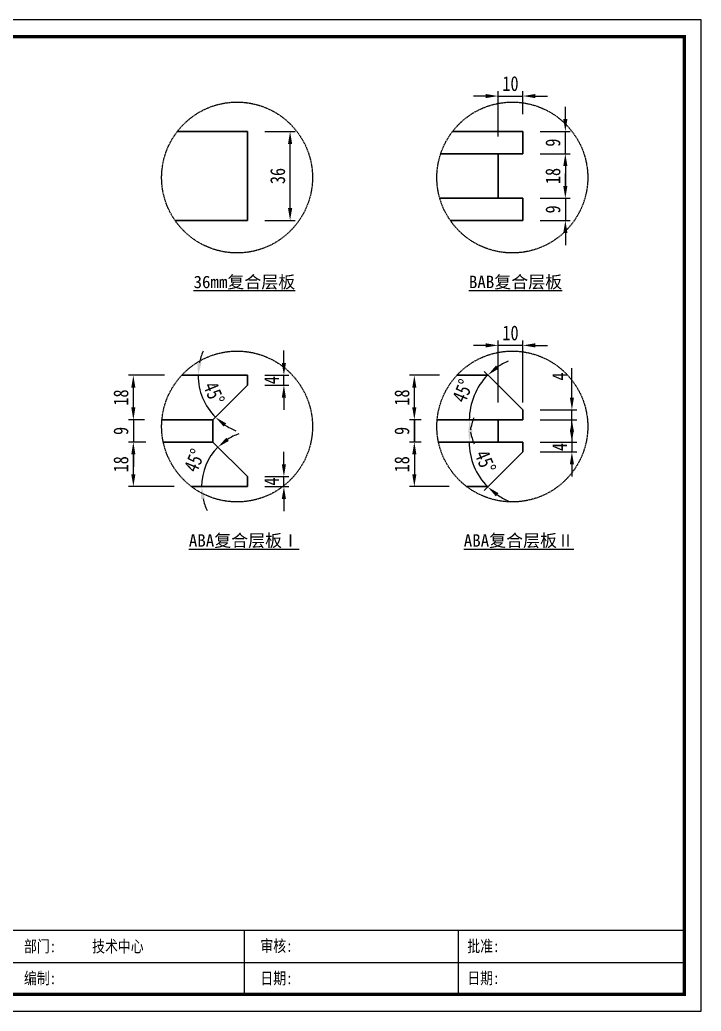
# Model space of a CAD drawing. Header units: millimetres. Extents: x 0 to 1097966, y -63096 to 223085.
# Drawn here: x 338843.6 to 339119.2, y -56453.1 to -56052.1 of the extents above; entities that cross this region are included whole.
import ezdxf

# ---------------------------------------------------------------- set-up
doc = ezdxf.new("R2010")
doc.units = ezdxf.units.MM
doc.linetypes.add('DASH', pattern=[0.35, 0.25, -0.1])
doc.layers.add('DZ-文字说明', color=1, linetype='Continuous')
doc.styles.add('DZ-宋体2.5', font='', dxfattribs={"width": 0.8, "height": 2.5})
doc.styles.add('TEXT', font='', dxfattribs={"width": 0.8})
doc.styles.add('宋体', font='')
doc.styles.get('DZ-宋体2.5').set_extended_font_data('SimSun')
doc.styles.get('TEXT').set_extended_font_data('SimSun')
doc.styles.get('宋体').set_extended_font_data('SimSun')
doc.dimstyles.new('副本 (2) (2) ISO-25', dxfattribs={"dimtxt": 18, "dimasz": 13, "dimexe": 6, "dimexo": 12, "dimgap": 6, "dimtad": 1, "dimtxsty": 'TEXT', "dimcen": 2.5, "dimclrd": 5, "dimclre": 5, "dimclrt": 5, "dimadec": 0, "dimazin": 0, "dimtfac": 1, "dimtmove": 0, "dimatfit": 3, "dimldrblk": 'BOXFILLED', "dimfxl": 1.25, "dimarcsym": 0})

# ---------------------------------------------------------------- blocks, each defined once
blk = doc.blocks.new('*D507')
at = {"color": 5, "lineweight": -2, "transparency": 16777216}
for p, q in [((338902.07, -56195.87), (338887.51, -56195.87)), ((338889.51, -56208.87), (338889.51, -56200.87)), ((338894.08, -56213.87), (338887.51, -56213.87))]:
    blk.add_line(p, q, dxfattribs=at)
at = {"color": 5, "lineweight": 13, "transparency": 16777216}
for points in [[(338888.67, -56200.87), (338890.34, -56200.87), (338889.51, -56195.87)], [(338888.67, -56208.87), (338890.34, -56208.87), (338889.51, -56213.87)]]:
    blk.add_solid(points, dxfattribs=at)
at = {"layer": 'Defpoints', "color": 0, "lineweight": 13, "transparency": 16777216}
for p in [(338889.51, -56195.87), (338909.07, -56195.87), (338901.08, -56213.87)]:
    blk.add_point(p, dxfattribs=at)
at = {"color": 5, "lineweight": 13, "transparency": 16777216, "insert": (338884.51, -56204.87), "char_height": 6, "attachment_point": 5, "rotation": 90, "style": 'TEXT'}
blk.add_mtext('18', dxfattribs=at)
blk = doc.blocks.new('_BoxFilled')
at = {"color": 0, "linetype": 'ByBlock', "lineweight": -2}
blk.add_line((-0.5, 0), (-1, 0), dxfattribs=at)
at = {"color": 0, "linetype": 'ByBlock'}
blk.add_solid([(-0.5, 0.5), (0.5, 0.5), (-0.5, -0.5), (0.5, -0.5)], dxfattribs=at)
blk = doc.blocks.new('*D508')
at = {"color": 5, "lineweight": -2, "transparency": 16777216}
for p, q in [((338889.51, -56208.87), (338889.51, -56203.87)), ((338894.08, -56213.87), (338887.51, -56213.87)), ((338889.51, -56213.87), (338889.51, -56222.87)), ((338894.61, -56222.87), (338887.51, -56222.87)), ((338889.51, -56227.87), (338889.51, -56232.87))]:
    blk.add_line(p, q, dxfattribs=at)
at = {"color": 5, "lineweight": 13, "transparency": 16777216}
for points in [[(338888.67, -56208.87), (338890.34, -56208.87), (338889.51, -56213.87)], [(338888.67, -56227.87), (338890.34, -56227.87), (338889.51, -56222.87)]]:
    blk.add_solid(points, dxfattribs=at)
at = {"layer": 'Defpoints', "color": 0, "lineweight": 13, "transparency": 16777216}
for p in [(338901.08, -56213.87), (338889.51, -56222.87), (338901.61, -56222.87)]:
    blk.add_point(p, dxfattribs=at)
at = {"color": 5, "lineweight": 13, "transparency": 16777216, "insert": (338884.51, -56218.37), "char_height": 6, "attachment_point": 5, "rotation": 90, "style": 'TEXT'}
blk.add_mtext('9', dxfattribs=at)
blk = doc.blocks.new('*D509')
at = {"color": 5, "lineweight": -2, "transparency": 16777216}
for p, q in [((338894.61, -56222.87), (338887.51, -56222.87)), ((338889.51, -56235.87), (338889.51, -56227.87)), ((338905.98, -56240.87), (338887.51, -56240.87))]:
    blk.add_line(p, q, dxfattribs=at)
at = {"color": 5, "lineweight": 13, "transparency": 16777216}
for points in [[(338888.67, -56227.87), (338890.34, -56227.87), (338889.51, -56222.87)], [(338888.67, -56235.87), (338890.34, -56235.87), (338889.51, -56240.87)]]:
    blk.add_solid(points, dxfattribs=at)
at = {"layer": 'Defpoints', "color": 0, "lineweight": 13, "transparency": 16777216}
for p in [(338889.51, -56222.87), (338901.61, -56222.87), (338912.98, -56240.87)]:
    blk.add_point(p, dxfattribs=at)
at = {"color": 5, "lineweight": 13, "transparency": 16777216, "insert": (338884.51, -56231.87), "char_height": 6, "attachment_point": 5, "rotation": 90, "style": 'TEXT'}
blk.add_mtext('18', dxfattribs=at)
blk = doc.blocks.new('*D510')
at = {"color": 5, "lineweight": -2, "transparency": 16777216}
for p, q in [((338950.41, -56190.87), (338950.41, -56185.87)), ((338942.73, -56195.87), (338952.41, -56195.87)), ((338950.41, -56199.87), (338950.41, -56195.87)), ((338942.73, -56199.87), (338952.41, -56199.87)), ((338950.41, -56204.87), (338950.41, -56209.87))]:
    blk.add_line(p, q, dxfattribs=at)
at = {"color": 5, "lineweight": 13, "transparency": 16777216}
for points in [[(338949.57, -56190.87), (338951.24, -56190.87), (338950.41, -56195.87)], [(338949.57, -56204.87), (338951.24, -56204.87), (338950.41, -56199.87)]]:
    blk.add_solid(points, dxfattribs=at)
at = {"layer": 'Defpoints', "color": 0, "lineweight": 13, "transparency": 16777216}
for p in [(338935.73, -56195.87), (338950.41, -56195.87), (338935.73, -56199.87)]:
    blk.add_point(p, dxfattribs=at)
at = {"color": 5, "lineweight": 13, "transparency": 16777216, "insert": (338945.41, -56197.87), "char_height": 6, "attachment_point": 5, "rotation": 90, "style": 'TEXT'}
blk.add_mtext('4', dxfattribs=at)
blk = doc.blocks.new('*D511')
at = {"color": 5, "lineweight": -2, "transparency": 16777216}
for start, end in [(156.1298, 168.0649), (180, 224.875), (236.8101, 248.7452)]:
    blk.add_arc((338939.75, -56195.87), 24.05, start, end, dxfattribs=at)
at = {"color": 5, "lineweight": 13, "transparency": 16777216}
for points in [[(338917.05, -56190.98), (338915.39, -56190.81), (338915.7, -56195.87)], [(338926.06, -56216.64), (338927.11, -56215.35), (338922.71, -56212.84)]]:
    blk.add_solid(points, dxfattribs=at)
at = {"layer": 'Defpoints', "color": 0, "lineweight": 13, "transparency": 16777216}
for p in [(338909.07, -56195.87), (338935.73, -56195.87), (338935.73, -56199.87), (338916.52, -56202.08), (338921.67, -56213.87)]:
    blk.add_point(p, dxfattribs=at)
at = {"color": 5, "lineweight": 13, "transparency": 16777216, "insert": (338922.14, -56203.14), "char_height": 6, "attachment_point": 5, "rotation": 292.4375, "style": 'TEXT'}
blk.add_mtext('45°', dxfattribs=at)
blk = doc.blocks.new('*D512')
at = {"color": 5, "lineweight": -2, "transparency": 16777216}
for start, end in [(109.7364, 122.4307), (135.125, 180), (192.6943, 205.3887)]:
    blk.add_arc((338939.75, -56240.87), 22.61, start, end, dxfattribs=at)
at = {"color": 5, "lineweight": 13, "transparency": 16777216}
for points in [[(338928.14, -56222.43), (338927.1, -56221.13), (338923.72, -56224.91)], [(338916.86, -56245.93), (338918.51, -56245.75), (338917.13, -56240.87)]]:
    blk.add_solid(points, dxfattribs=at)
at = {"layer": 'Defpoints', "color": 0, "lineweight": 13, "transparency": 16777216}
for p in [(338921.67, -56222.87), (338920.15, -56229.59), (338935.73, -56236.87), (338912.98, -56240.87), (338935.73, -56240.87)]:
    blk.add_point(p, dxfattribs=at)
at = {"color": 5, "lineweight": 13, "transparency": 16777216, "insert": (338914.22, -56230.33), "char_height": 6, "attachment_point": 5, "rotation": 67.5625, "style": 'TEXT'}
blk.add_mtext('45°', dxfattribs=at)
blk = doc.blocks.new('*D513')
at = {"color": 5, "lineweight": -2, "transparency": 16777216}
for p, q in [((339032.08, -56183.78), (339027.08, -56183.78)), ((339037.08, -56206.87), (339037.08, -56181.78)), ((339047.07, -56183.78), (339037.08, -56183.78)), ((339047.07, -56206.87), (339047.07, -56181.78)), ((339052.07, -56183.78), (339057.07, -56183.78))]:
    blk.add_line(p, q, dxfattribs=at)
at = {"color": 5, "lineweight": 13, "transparency": 16777216}
for points in [[(339032.08, -56182.94), (339032.08, -56184.61), (339037.08, -56183.78)], [(339052.07, -56182.94), (339052.07, -56184.61), (339047.07, -56183.78)]]:
    blk.add_solid(points, dxfattribs=at)
at = {"layer": 'Defpoints', "color": 0, "lineweight": 13, "transparency": 16777216}
for p in [(339037.08, -56183.78), (339037.08, -56213.87), (339047.07, -56213.87)]:
    blk.add_point(p, dxfattribs=at)
at = {"color": 5, "lineweight": 5, "transparency": 16777216, "insert": (339042.08, -56178.78), "char_height": 6, "attachment_point": 5, "style": 'TEXT'}
blk.add_mtext('10', dxfattribs=at)
blk = doc.blocks.new('*D514')
at = {"color": 5, "lineweight": -2, "transparency": 16777216}
for p, q in [((339013.41, -56195.87), (339001.18, -56195.87)), ((339003.18, -56208.87), (339003.18, -56200.87)), ((339005.42, -56213.87), (339001.18, -56213.87))]:
    blk.add_line(p, q, dxfattribs=at)
at = {"color": 5, "lineweight": 13, "transparency": 16777216}
for points in [[(339002.34, -56200.87), (339004.01, -56200.87), (339003.18, -56195.87)], [(339002.34, -56208.87), (339004.01, -56208.87), (339003.18, -56213.87)]]:
    blk.add_solid(points, dxfattribs=at)
at = {"layer": 'Defpoints', "color": 0, "lineweight": 13, "transparency": 16777216}
for p in [(339003.18, -56195.87), (339020.41, -56195.87), (339012.42, -56213.87)]:
    blk.add_point(p, dxfattribs=at)
at = {"color": 5, "lineweight": 13, "transparency": 16777216, "insert": (338998.18, -56204.87), "char_height": 6, "attachment_point": 5, "rotation": 90, "style": 'TEXT'}
blk.add_mtext('18', dxfattribs=at)
blk = doc.blocks.new('*D515')
at = {"color": 5, "lineweight": -2, "transparency": 16777216}
for p, q in [((339003.18, -56208.87), (339003.18, -56203.87)), ((339005.42, -56213.87), (339001.18, -56213.87)), ((339003.18, -56213.87), (339003.18, -56222.87)), ((339005.95, -56222.87), (339001.18, -56222.87)), ((339003.18, -56227.87), (339003.18, -56232.87))]:
    blk.add_line(p, q, dxfattribs=at)
at = {"color": 5, "lineweight": 13, "transparency": 16777216}
for points in [[(339002.34, -56208.87), (339004.01, -56208.87), (339003.18, -56213.87)], [(339002.34, -56227.87), (339004.01, -56227.87), (339003.18, -56222.87)]]:
    blk.add_solid(points, dxfattribs=at)
at = {"layer": 'Defpoints', "color": 0, "lineweight": 13, "transparency": 16777216}
for p in [(339012.42, -56213.87), (339003.18, -56222.87), (339012.95, -56222.87)]:
    blk.add_point(p, dxfattribs=at)
at = {"color": 5, "lineweight": 13, "transparency": 16777216, "insert": (338998.18, -56218.37), "char_height": 6, "attachment_point": 5, "rotation": 90, "style": 'TEXT'}
blk.add_mtext('9', dxfattribs=at)
blk = doc.blocks.new('*D516')
at = {"color": 5, "lineweight": -2, "transparency": 16777216}
for p, q in [((339066.92, -56204.87), (339066.92, -56192.94)), ((339054.07, -56209.87), (339068.92, -56209.87)), ((339066.92, -56213.87), (339066.92, -56209.87)), ((339054.07, -56213.87), (339068.92, -56213.87)), ((339066.92, -56218.87), (339066.92, -56223.87))]:
    blk.add_line(p, q, dxfattribs=at)
at = {"color": 5, "lineweight": 13, "transparency": 16777216}
for points in [[(339066.09, -56204.87), (339067.75, -56204.87), (339066.92, -56209.87)], [(339066.09, -56218.87), (339067.75, -56218.87), (339066.92, -56213.87)]]:
    blk.add_solid(points, dxfattribs=at)
at = {"layer": 'Defpoints', "color": 0, "lineweight": 13, "transparency": 16777216}
for p in [(339047.07, -56209.87), (339047.07, -56213.87), (339066.92, -56213.87)]:
    blk.add_point(p, dxfattribs=at)
at = {"color": 5, "lineweight": 13, "transparency": 16777216, "insert": (339061.92, -56196.4), "char_height": 6, "attachment_point": 5, "rotation": 90, "style": 'TEXT'}
blk.add_mtext('4', dxfattribs=at)
blk = doc.blocks.new('*D517')
at = {"color": 5, "lineweight": -2, "transparency": 16777216}
for p, q in [((339066.92, -56217.87), (339066.92, -56212.87)), ((339054.07, -56222.87), (339068.92, -56222.87)), ((339066.92, -56222.87), (339066.92, -56226.87)), ((339054.07, -56226.87), (339068.92, -56226.87)), ((339066.92, -56231.87), (339066.92, -56236.87))]:
    blk.add_line(p, q, dxfattribs=at)
at = {"color": 5, "lineweight": 13, "transparency": 16777216}
for points in [[(339066.09, -56217.87), (339067.75, -56217.87), (339066.92, -56222.87)], [(339066.09, -56231.87), (339067.75, -56231.87), (339066.92, -56226.87)]]:
    blk.add_solid(points, dxfattribs=at)
at = {"layer": 'Defpoints', "color": 0, "lineweight": 13, "transparency": 16777216}
for p in [(339047.07, -56222.87), (339047.07, -56226.87), (339066.92, -56226.87)]:
    blk.add_point(p, dxfattribs=at)
at = {"color": 5, "lineweight": 13, "transparency": 16777216, "insert": (339061.92, -56224.87), "char_height": 6, "attachment_point": 5, "rotation": 90, "style": 'TEXT'}
blk.add_mtext('4', dxfattribs=at)
blk = doc.blocks.new('*D518')
at = {"color": 5, "lineweight": -2, "transparency": 16777216}
blk.add_line((339031.48, -56194.35), (339032.9, -56195.76), dxfattribs=at)
for start, end in [(112.7702, 123.9476), (135.125, 180), (191.1774, 202.3548)]:
    blk.add_arc((339051.09, -56213.87), 25.67, start, end, dxfattribs=at)
at = {"color": 5, "lineweight": 13, "transparency": 16777216}
for points in [[(339037.29, -56193.22), (339036.23, -56191.93), (339032.9, -56195.76)], [(339025.08, -56218.93), (339026.74, -56218.76), (339025.42, -56213.87)]]:
    blk.add_solid(points, dxfattribs=at)
at = {"layer": 'Defpoints', "color": 0, "lineweight": 13, "transparency": 16777216}
for p in [(339033.01, -56195.87), (339028.84, -56201.07), (339047.07, -56209.87), (339020.41, -56213.87), (339047.07, -56213.87)]:
    blk.add_point(p, dxfattribs=at)
at = {"color": 5, "lineweight": 13, "transparency": 16777216, "insert": (339022.74, -56202.16), "char_height": 6, "attachment_point": 5, "rotation": 67.5625, "style": 'TEXT'}
blk.add_mtext('45°', dxfattribs=at)
blk = doc.blocks.new('*D519')
at = {"color": 5, "lineweight": -2, "transparency": 16777216}
blk.add_line((339031.43, -56242.44), (339032.85, -56241.03), dxfattribs=at)
for start, end in [(157.7077, 168.8539), (180, 224.875), (236.0211, 247.1673)]:
    blk.add_arc((339051.09, -56222.87), 25.74, start, end, dxfattribs=at)
at = {"color": 5, "lineweight": 13, "transparency": 16777216}
for points in [[(339026.66, -56217.97), (339025, -56217.81), (339025.35, -56222.87)], [(339036.17, -56244.86), (339037.23, -56243.57), (339032.85, -56241.03)]]:
    blk.add_solid(points, dxfattribs=at)
at = {"layer": 'Defpoints', "color": 0, "lineweight": 13, "transparency": 16777216}
for p in [(339024.33, -56222.87), (339047.07, -56222.87), (339047.07, -56226.87), (339026.22, -56229.51), (339033.01, -56240.87)]:
    blk.add_point(p, dxfattribs=at)
at = {"color": 5, "lineweight": 13, "transparency": 16777216, "insert": (339031.92, -56230.79), "char_height": 6, "attachment_point": 5, "rotation": 292.4375, "style": 'TEXT'}
blk.add_mtext('45°', dxfattribs=at)
blk = doc.blocks.new('*D520')
at = {"color": 5, "lineweight": -2, "transparency": 16777216}
for p, q in [((338950.41, -56231.87), (338950.41, -56226.87)), ((338942.73, -56236.87), (338952.41, -56236.87)), ((338950.41, -56240.87), (338950.41, -56236.87)), ((338942.73, -56240.87), (338952.41, -56240.87)), ((338950.41, -56245.87), (338950.41, -56250.87))]:
    blk.add_line(p, q, dxfattribs=at)
at = {"color": 5, "lineweight": 13, "transparency": 16777216}
for points in [[(338949.57, -56231.87), (338951.24, -56231.87), (338950.41, -56236.87)], [(338949.57, -56245.87), (338951.24, -56245.87), (338950.41, -56240.87)]]:
    blk.add_solid(points, dxfattribs=at)
at = {"layer": 'Defpoints', "color": 0, "lineweight": 13, "transparency": 16777216}
for p in [(338935.73, -56236.87), (338950.41, -56236.87), (338935.73, -56240.87)]:
    blk.add_point(p, dxfattribs=at)
at = {"color": 5, "lineweight": 13, "transparency": 16777216, "insert": (338945.41, -56238.87), "char_height": 6, "attachment_point": 5, "rotation": 90, "style": 'TEXT'}
blk.add_mtext('4', dxfattribs=at)
blk = doc.blocks.new('*D521')
at = {"color": 5, "lineweight": -2, "transparency": 16777216}
for p, q in [((339005.42, -56222.87), (339001.18, -56222.87)), ((339003.18, -56227.87), (339003.18, -56235.87)), ((339017.33, -56240.87), (339001.18, -56240.87))]:
    blk.add_line(p, q, dxfattribs=at)
at = {"color": 5, "lineweight": 13, "transparency": 16777216}
for points in [[(339002.34, -56227.87), (339004.01, -56227.87), (339003.18, -56222.87)], [(339002.34, -56235.87), (339004.01, -56235.87), (339003.18, -56240.87)]]:
    blk.add_solid(points, dxfattribs=at)
at = {"layer": 'Defpoints', "color": 0, "lineweight": 13, "transparency": 16777216}
for p in [(339012.42, -56222.87), (339003.18, -56240.87), (339024.33, -56240.87)]:
    blk.add_point(p, dxfattribs=at)
at = {"color": 5, "lineweight": 13, "transparency": 16777216, "insert": (338998.18, -56231.87), "char_height": 6, "attachment_point": 5, "rotation": 90, "style": 'TEXT'}
blk.add_mtext('18', dxfattribs=at)
blk = doc.blocks.new('*D522')
at = {"color": 5, "lineweight": -2, "transparency": 16777216}
for p, q in [((339003.18, -56208.87), (339003.18, -56203.87)), ((339005.95, -56213.87), (339001.18, -56213.87)), ((339003.18, -56222.87), (339003.18, -56213.87)), ((339005.42, -56222.87), (339001.18, -56222.87)), ((339003.18, -56227.87), (339003.18, -56232.87))]:
    blk.add_line(p, q, dxfattribs=at)
at = {"color": 5, "lineweight": 13, "transparency": 16777216}
for points in [[(339002.34, -56208.87), (339004.01, -56208.87), (339003.18, -56213.87)], [(339002.34, -56227.87), (339004.01, -56227.87), (339003.18, -56222.87)]]:
    blk.add_solid(points, dxfattribs=at)
at = {"layer": 'Defpoints', "color": 0, "lineweight": 13, "transparency": 16777216}
for p in [(339003.18, -56213.87), (339012.95, -56213.87), (339012.42, -56222.87)]:
    blk.add_point(p, dxfattribs=at)
at = {"color": 5, "lineweight": 13, "transparency": 16777216, "insert": (338998.18, -56218.37), "char_height": 6, "attachment_point": 5, "rotation": 90, "style": 'TEXT'}
blk.add_mtext('9', dxfattribs=at)
blk = doc.blocks.new('*D523')
at = {"color": 5, "lineweight": -2, "transparency": 16777216}
for p, q in [((338942.73, -56097.28), (338954.92, -56097.28)), ((338952.92, -56128.28), (338952.92, -56102.28)), ((338942.73, -56133.28), (338954.92, -56133.28))]:
    blk.add_line(p, q, dxfattribs=at)
at = {"color": 5, "lineweight": 13, "transparency": 16777216}
for points in [[(338952.09, -56102.28), (338953.76, -56102.28), (338952.92, -56097.28)], [(338952.09, -56128.28), (338953.76, -56128.28), (338952.92, -56133.28)]]:
    blk.add_solid(points, dxfattribs=at)
at = {"layer": 'Defpoints', "color": 0, "lineweight": 13, "transparency": 16777216}
for p in [(338935.73, -56097.28), (338952.92, -56097.28), (338935.73, -56133.28)]:
    blk.add_point(p, dxfattribs=at)
at = {"color": 5, "lineweight": 13, "transparency": 16777216, "insert": (338947.92, -56115.28), "char_height": 6, "attachment_point": 5, "rotation": 90, "style": 'TEXT'}
blk.add_mtext('36', dxfattribs=at)
blk = doc.blocks.new('*D524')
at = {"color": 5, "lineweight": -2, "transparency": 16777216}
for p, q in [((339064.27, -56092.28), (339064.27, -56087.28)), ((339054.07, -56097.28), (339066.27, -56097.28)), ((339064.27, -56106.28), (339064.27, -56097.28)), ((339054.07, -56106.28), (339066.27, -56106.28)), ((339064.27, -56111.28), (339064.27, -56116.28))]:
    blk.add_line(p, q, dxfattribs=at)
at = {"color": 5, "lineweight": 13, "transparency": 16777216}
for points in [[(339063.43, -56092.28), (339065.1, -56092.28), (339064.27, -56097.28)], [(339063.43, -56111.28), (339065.1, -56111.28), (339064.27, -56106.28)]]:
    blk.add_solid(points, dxfattribs=at)
at = {"layer": 'Defpoints', "color": 0, "lineweight": 13, "transparency": 16777216}
for p in [(339047.07, -56097.28), (339064.27, -56097.28), (339047.07, -56106.28)]:
    blk.add_point(p, dxfattribs=at)
at = {"color": 5, "lineweight": 13, "transparency": 16777216, "insert": (339059.27, -56101.78), "char_height": 6, "attachment_point": 5, "rotation": 90, "style": 'TEXT'}
blk.add_mtext('9', dxfattribs=at)
blk = doc.blocks.new('*D525')
at = {"color": 5, "lineweight": -2, "transparency": 16777216}
for p, q in [((339054.07, -56106.28), (339066.27, -56106.28)), ((339064.27, -56111.28), (339064.27, -56119.28)), ((339054.07, -56124.28), (339066.27, -56124.28))]:
    blk.add_line(p, q, dxfattribs=at)
at = {"color": 5, "lineweight": 13, "transparency": 16777216}
for points in [[(339063.43, -56111.28), (339065.1, -56111.28), (339064.27, -56106.28)], [(339063.43, -56119.28), (339065.1, -56119.28), (339064.27, -56124.28)]]:
    blk.add_solid(points, dxfattribs=at)
at = {"layer": 'Defpoints', "color": 0, "lineweight": 13, "transparency": 16777216}
for p in [(339047.07, -56106.28), (339047.07, -56124.28), (339064.27, -56124.28)]:
    blk.add_point(p, dxfattribs=at)
at = {"color": 5, "lineweight": 13, "transparency": 16777216, "insert": (339059.27, -56115.28), "char_height": 6, "attachment_point": 5, "rotation": 90, "style": 'TEXT'}
blk.add_mtext('18', dxfattribs=at)
blk = doc.blocks.new('*D526')
at = {"color": 5, "lineweight": -2, "transparency": 16777216}
for p, q in [((339064.27, -56119.28), (339064.27, -56114.28)), ((339054.07, -56124.28), (339066.27, -56124.28)), ((339064.27, -56124.28), (339064.27, -56133.28)), ((339054.07, -56133.28), (339066.27, -56133.28)), ((339064.27, -56138.28), (339064.27, -56143.28))]:
    blk.add_line(p, q, dxfattribs=at)
at = {"color": 5, "lineweight": 13, "transparency": 16777216}
for points in [[(339063.43, -56119.28), (339065.1, -56119.28), (339064.27, -56124.28)], [(339063.43, -56138.28), (339065.1, -56138.28), (339064.27, -56133.28)]]:
    blk.add_solid(points, dxfattribs=at)
at = {"layer": 'Defpoints', "color": 0, "lineweight": 13, "transparency": 16777216}
for p in [(339047.07, -56124.28), (339047.07, -56133.28), (339064.27, -56133.28)]:
    blk.add_point(p, dxfattribs=at)
at = {"color": 5, "lineweight": 13, "transparency": 16777216, "insert": (339059.27, -56128.78), "char_height": 6, "attachment_point": 5, "rotation": 90, "style": 'TEXT'}
blk.add_mtext('9', dxfattribs=at)
blk = doc.blocks.new('*D527')
at = {"color": 5, "lineweight": -2, "transparency": 16777216}
for p, q in [((339032.07, -56082.94), (339027.07, -56082.94)), ((339037.07, -56099.28), (339037.07, -56080.94)), ((339037.07, -56082.94), (339047.07, -56082.94)), ((339047.07, -56090.28), (339047.07, -56080.94)), ((339052.07, -56082.94), (339057.07, -56082.94))]:
    blk.add_line(p, q, dxfattribs=at)
at = {"color": 5, "lineweight": 13, "transparency": 16777216}
for points in [[(339032.07, -56082.11), (339032.07, -56083.77), (339037.07, -56082.94)], [(339052.07, -56082.11), (339052.07, -56083.77), (339047.07, -56082.94)]]:
    blk.add_solid(points, dxfattribs=at)
at = {"layer": 'Defpoints', "color": 0, "lineweight": 13, "transparency": 16777216}
for p in [(339047.07, -56082.94), (339047.07, -56097.28), (339037.07, -56106.28)]:
    blk.add_point(p, dxfattribs=at)
at = {"color": 5, "lineweight": 13, "transparency": 16777216, "insert": (339042.07, -56077.94), "char_height": 6, "attachment_point": 5, "style": 'TEXT'}
blk.add_mtext('10', dxfattribs=at)

msp = doc.modelspace()

# ---------------------------------------------------------------- linework, layer by layer
at = {"lineweight": 30}
for p, q in [((338907.29, -56097.275), (338935.73, -56097.275)), ((338935.73, -56097.275), (338935.73, -56133.275)), ((339018.635, -56097.275), (339047.074, -56097.275)), ((339047.074, -56097.275), (339047.074, -56106.275)), ((339013.855, -56106.275), (339047.074, -56106.275)), ((339037.074, -56106.275), (339037.074, -56124.275)), ((339013.475, -56124.275), (339047.074, -56124.275)), ((339047.074, -56124.275), (339047.074, -56133.275)), ((338906.393, -56133.275), (338935.73, -56133.275)), ((339017.737, -56133.275), (339047.074, -56133.275)), ((338909.069, -56195.869), (338935.73, -56195.869)), ((338935.73, -56195.869), (338935.73, -56199.869)), ((339020.414, -56195.869), (339033.013, -56195.869)), ((339047.074, -56209.869), (339033.013, -56195.869)), ((338935.73, -56199.869), (338921.668, -56213.869)), ((339047.074, -56213.869), (339047.074, -56209.869)), ((338901.078, -56213.869), (338921.668, -56213.869)), ((338921.668, -56213.869), (338921.668, -56222.869)), ((339012.422, -56213.869), (339033.013, -56213.869)), ((339020.414, -56213.869), (339047.074, -56213.869)), ((339037.078, -56213.869), (339037.078, -56222.869)), ((338901.609, -56222.869), (338921.668, -56222.869)), ((338921.668, -56222.869), (338935.73, -56236.869)), ((339012.953, -56222.869), (339033.013, -56222.869)), ((339024.327, -56222.869), (339047.074, -56222.869)), ((339047.074, -56226.869), (339047.074, -56222.869)), ((339033.013, -56240.869), (339047.074, -56226.869)), ((338935.73, -56236.869), (338935.73, -56240.869)), ((338912.983, -56240.869), (338935.73, -56240.869)), ((339024.327, -56240.869), (339033.013, -56240.869))]:
    msp.add_line(p, q, dxfattribs=at)
msp.add_lwpolyline([(338552.218, -56453.06), (339119.218, -56453.06), (339119.218, -56052.11), (338552.218, -56052.11)], close=True)
at = {"const_width": 1.35}
msp.add_lwpolyline([(338558.968, -56446.31), (339112.468, -56446.31), (339112.468, -56058.86), (338558.968, -56058.86)], close=True, dxfattribs=at)
at = {"color": 251, "linetype": 'DASH', "lineweight": 13, "true_color": 0x636466}
for centre in [(338931.475, -56115.89), (339042.82, -56115.89), (338931.475, -56216.591), (339042.82, -56216.591)]:
    msp.add_circle(centre, 30.519, dxfattribs=at)
at = {"layer": 'DZ-文字说明', "color": 7}
for p, q in [((338934.469, -56446.31), (338934.469, -56420.332)), ((339021.049, -56446.31), (339021.049, -56420.332)), ((338648.299, -56433.321), (339112.468, -56433.321))]:
    msp.add_line(p, q, dxfattribs=at)
msp.add_lwpolyline([(338558.968, -56420.332), (339112.468, -56420.332), (339112.468, -56446.31), (338558.968, -56446.31)], close=True, dxfattribs=at)

# ---------------------------------------------------------------- texts
at = {"style": 'DZ-宋体2.5', "width": 0.8}
for s, p in [('部门:', (338845.26, -56429.226)), ('审核:', (338940.904, -56429.067)), ('批准:', (339024.6, -56429.147)), ('编制:', (338845.26, -56442.123)), ('日期:', (338940.904, -56442.128)), ('日期:', (339024.6, -56442.071))]:
    msp.add_text(s, height=4.7732, dxfattribs=at).set_placement(p)
at = {"color": 4, "char_height": 5.03079, "width": 54.39228, "attachment_point": 4, "style": '宋体'}
for s, insert in [('{\\L\\C256;36mm复合层板}', (338913.865, -56158.428)), ('{\\L\\C256;BAB复合层板}', (339025.246, -56158.428)), ('{\\L\\C256;ABA复合层板Ⅰ}', (338911.959, -56263.007)), ('{\\L\\C256;ABA复合层板Ⅱ}', (339023.175, -56263.007))]:
    msp.add_mtext(s, dxfattribs=dict(at, insert=insert))
at = {"color": 2, "style": 'DZ-宋体2.5', "width": 0.8}
msp.add_attdef('技术中心', (338872.834, -56429.226), '', height=4.773, dxfattribs=at)

# ---------------------------------------------------------------- dimensions: what is measured, and where the dimension line sits
at = {"lineweight": 13}
dim = msp.add_linear_dim(base=(339047.074, -56082.941), p1=(339037.074, -56106.275), p2=(339047.074, -56097.275), dimstyle='副本 (2) (2) ISO-25', override={"dimtxt": 6, "dimasz": 5, "dimexe": 2, "dimexo": 7, "dimgap": 2, "dimfxl": 30, "dimfxlon": 1}, dxfattribs=at)
dim.commit()
dim.dimension.update_dxf_attribs({"geometry": '*D527', "text_midpoint": (339042.074, -56077.941)})
for base, p1, p2, angle, picture, middle in [((339064.267, -56097.275), (339047.074, -56106.275), (339047.074, -56097.275), 90, '*D524', (339059.267, -56101.775)), ((338952.923, -56097.275), (338935.73, -56133.275), (338935.73, -56097.275), 90, '*D523', (338947.923, -56115.275)), ((339064.267, -56124.275), (339047.074, -56106.275), (339047.074, -56124.275), 90, '*D525', (339059.267, -56115.275)), ((339064.267, -56133.275), (339047.074, -56124.275), (339047.074, -56133.275), 90, '*D526', (339059.267, -56128.775)), ((338889.505, -56195.869), (338901.078, -56213.869), (338909.069, -56195.869), 90, '*D507', (338884.505, -56204.869)), ((339003.177, -56195.869), (339012.422, -56213.869), (339020.414, -56195.869), 90, '*D514', (338998.177, -56204.869)), ((338889.505, -56222.869), (338901.078, -56213.869), (338901.609, -56222.869), 90, '*D508', (338884.505, -56218.369)), ((339003.177, -56222.869), (339012.422, -56213.869), (339012.953, -56222.869), 90, '*D515', (338998.177, -56218.369)), ((339003.177, -56213.869), (339012.422, -56222.869), (339012.953, -56213.869), 270, '*D522', (338998.177, -56218.369)), ((338889.505, -56222.869), (338912.983, -56240.869), (338901.609, -56222.869), 90, '*D509', (338884.505, -56231.869)), ((339003.177, -56240.869), (339012.422, -56222.869), (339024.327, -56240.869), 270, '*D521', (338998.177, -56231.869))]:
    dim = msp.add_linear_dim(base=base, p1=p1, p2=p2, angle=angle, dimstyle='副本 (2) (2) ISO-25', override={"dimtxt": 6, "dimasz": 5, "dimexe": 2, "dimexo": 7, "dimgap": 2, "dimfxl": 30, "dimfxlon": 1}, dxfattribs=at)
    dim.commit()
    dim.dimension.update_dxf_attribs({"geometry": picture, "text_midpoint": middle})
at = {"color": 251, "lineweight": 5, "true_color": 0x636466}
dim = msp.add_linear_dim(base=(339037.078, -56183.776), p1=(339047.074, -56213.869), p2=(339037.078, -56213.869), dimstyle='副本 (2) (2) ISO-25', override={"dimtxt": 6, "dimasz": 5, "dimexe": 2, "dimexo": 7, "dimgap": 2, "dimfxl": 30, "dimfxlon": 1}, dxfattribs=at)
dim.commit()
dim.dimension.update_dxf_attribs({"geometry": '*D513', "text_midpoint": (339042.076, -56178.776)})
at = {"lineweight": 13}
for base, line1, line2, picture, middle in [((338916.515, -56202.076), ((338909.069, -56195.869), (338935.73, -56195.869)), ((338935.73, -56199.869), (338921.668, -56213.869)), '*D511', (338922.142, -56203.139)), ((339028.841, -56201.066), ((339020.414, -56213.869), (339047.074, -56213.869)), ((339047.074, -56209.869), (339033.013, -56195.869)), '*D518', (339022.742, -56202.163)), ((339026.221, -56229.514), ((339024.327, -56222.869), (339047.074, -56222.869)), ((339033.013, -56240.869), (339047.074, -56226.869)), '*D519', (339031.919, -56230.786)), ((338920.147, -56229.591), ((338912.983, -56240.869), (338935.73, -56240.869)), ((338921.668, -56222.869), (338935.73, -56236.869)), '*D512', (338914.224, -56230.33))]:
    dim = msp.add_angular_dim_2l(base=base, line1=line1, line2=line2, dimstyle='副本 (2) (2) ISO-25', override={"dimtxt": 6, "dimasz": 5, "dimexe": 2, "dimexo": 7, "dimgap": 2, "dimfxl": 30, "dimfxlon": 1}, dxfattribs=at)
    dim.commit()
    dim.dimension.update_dxf_attribs({"geometry": picture, "text_midpoint": middle})
for base, p1, p2, picture, middle in [((338950.407, -56195.869), (338935.73, -56199.869), (338935.73, -56195.869), '*D510', (338950.407, -56197.869)), ((339066.92, -56213.869), (339047.074, -56209.869), (339047.074, -56213.869), '*D516', (339066.92, -56196.403)), ((339066.92, -56226.869), (339047.074, -56222.869), (339047.074, -56226.869), '*D517', (339066.92, -56224.869)), ((338950.407, -56236.869), (338935.73, -56240.869), (338935.73, -56236.869), '*D520', (338950.407, -56238.869))]:
    dim = msp.add_linear_dim(base=base, p1=p1, p2=p2, angle=90, dimstyle='副本 (2) (2) ISO-25', override={"dimtxt": 6, "dimasz": 5, "dimexe": 2, "dimexo": 7, "dimgap": 2, "dimfxl": 30, "dimfxlon": 1}, dxfattribs=at)
    dim.commit()
    dim.dimension.update_dxf_attribs({"geometry": picture, "text_midpoint": middle, "dimtype": 160})

doc.saveas('drawing.dxf')
